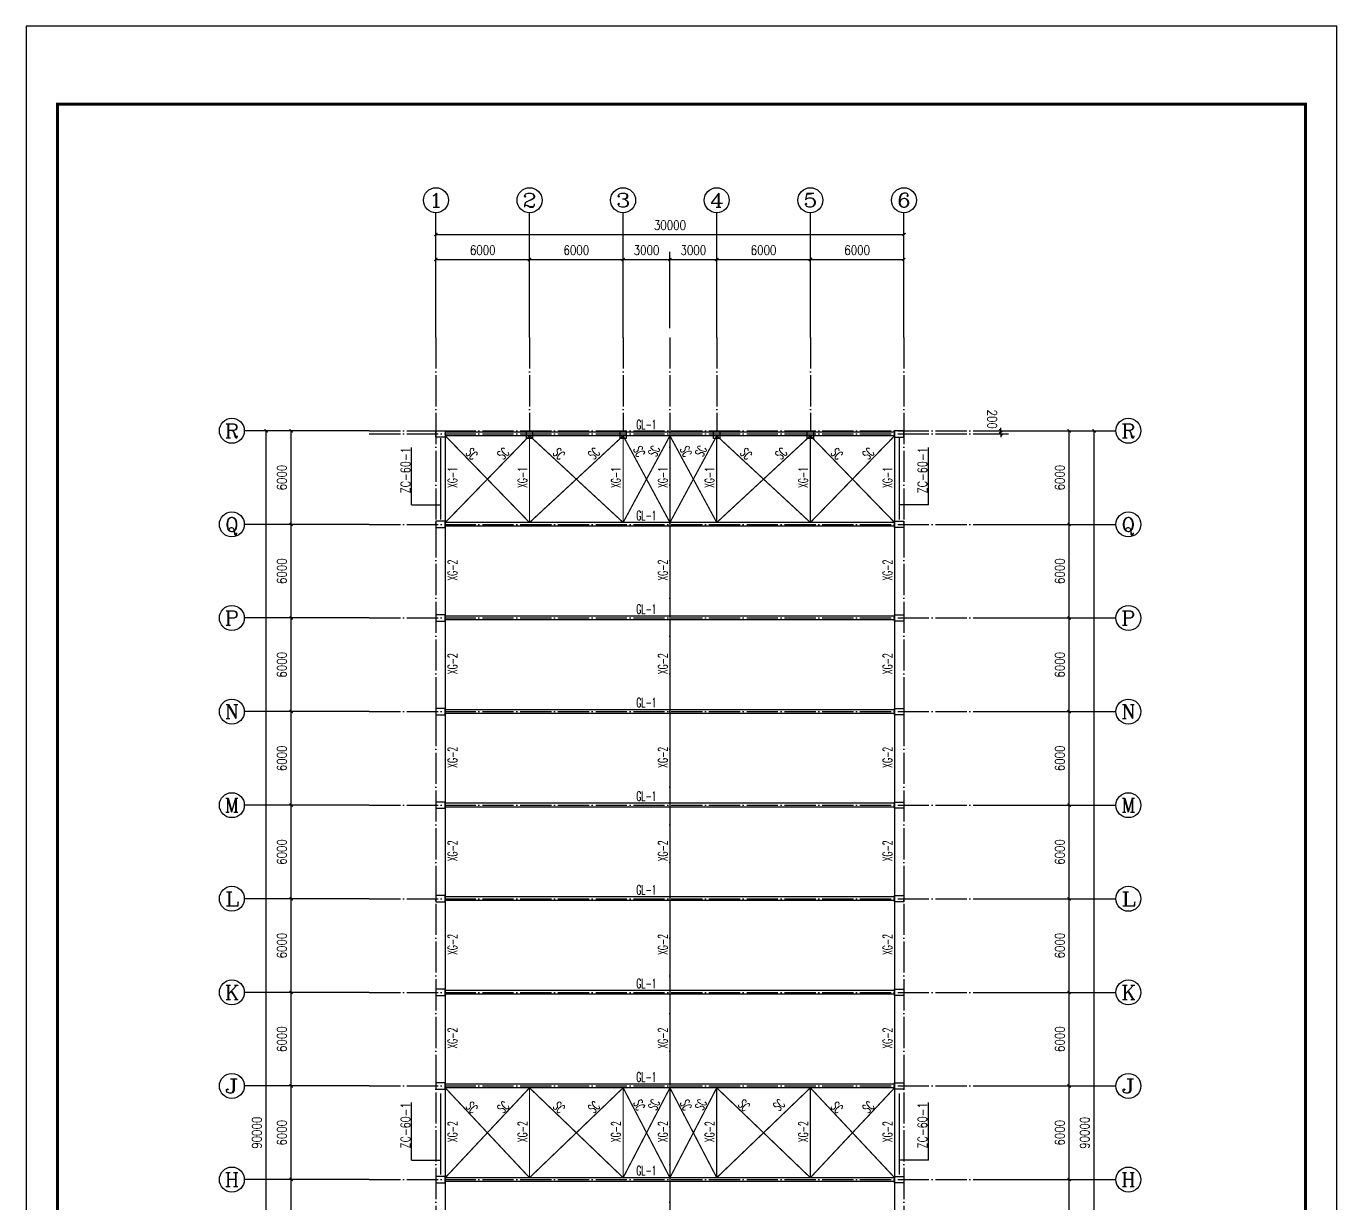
# Model space of a CAD drawing. Extents: x 31695611 to 39053694, y -59225 to 904195.
# Drawn here: x 38884151 to 38968151, y 828705 to 904195 of the extents above; entities that cross this region are included whole.
import ezdxf
from ezdxf.enums import TextEntityAlignment as Align

# ---------------------------------------------------------------- set-up
doc = ezdxf.new("R2010")
doc.units = 0
doc.header["$LTSCALE"] = 1000
doc.header["$MEASUREMENT"] = 0
doc.linetypes.add('ACAD_ISO04W100', pattern=[30.5, 24, -3, 0.5, -3])
doc.linetypes.add('DOTE', pattern=[2.42, 2, -0.2, 0.02, -0.2])
doc.layers.get('0').update_dxf_attribs({"linetype": 'CONTINUOUS'})
doc.layers.get('DEFPOINTS').update_dxf_attribs({"linetype": 'CONTINUOUS'})
for name, color, linetype in [('AXIS', 3, 'CONTINUOUS'), ('AXIS_TEXT', 7, 'CONTINUOUS'), ('DOTE', 1, 'ACAD_ISO04W100'), ('GROUND', 2, 'CONTINUOUS'), ('PUB_DIM', 3, 'CONTINUOUS'), ('PUB_TEXT', 7, 'CONTINUOUS'), ('PUB_TITLE', 4, 'CONTINUOUS'), ('钢梁', 2, 'CONTINUOUS')]:
    doc.layers.add(name, color=color, linetype=linetype)
doc.styles.add('_HZTXT', font='txt.shx', dxfattribs={"width": 0.8, "bigfont": 'hztxt.shx'})
doc.styles.add('_TCH_AXIS', font='COMPLEX', dxfattribs={"bigfont": 'GBCBIG'})
doc.styles.add('_TXT', font='SIMPLEX.shx', dxfattribs={"width": 0.6})
doc.styles.add('COMPLEX', font='COMPLEX')
doc.styles.add('DIM_FONT', font='SIMPLEX.shx', dxfattribs={"width": 0.8})
doc.dimstyles.new('DIMN200', dxfattribs={"dimscale": 2, "dimtxt": 300, "dimasz": 100, "dimexe": 250, "dimexo": 300, "dimgap": 150, "dimtad": 1, "dimdec": 0, "dimzin": 0, "dimtxsty": 'DIM_FONT', "dimblk": 'ARCHTICK', "dimcen": 0.09, "dimclrt": 7, "dimazin": 3, "dimtfac": 1, "dimtdec": 0, "dimtix": 1, "dimtmove": 0, "dimatfit": 3, "dimtolj": 1, "dimtzin": 0})

# ---------------------------------------------------------------- blocks, each defined once
blk = doc.blocks.new('_ARCHTICK')
at = {"color": 0, "linetype": 'BYBLOCK', "const_width": 0.4}
blk.add_lwpolyline([(-0.5, -0.5), (0.5, 0.5)], dxfattribs=at)
blk = doc.blocks.new('*D991')
at = {"layer": 'DEFPOINTS', "color": 0}
for p in [(38945273, 878259), (38945273, 878059), (38946611, 878259)]:
    blk.add_point(p, dxfattribs=at)
at = {"layer": 'PUB_DIM', "color": 0}
for p, q in [((38945873, 878259), (38947111, 878259)), ((38945873, 878059), (38947111, 878059)), ((38946611, 878259), (38946611, 878459)), ((38946611, 878059), (38946611, 878259)), ((38946611, 878059), (38946611, 877859))]:
    blk.add_line(p, q, dxfattribs=at)
at = {"layer": 'PUB_DIM', "color": 0, "xscale": 200, "yscale": 200, "zscale": 200}
for p, rotation in [((38946611, 878259), 270.0001095391588), ((38946611, 878059), 90.00010953915876)]:
    blk.add_blockref('_ARCHTICK', p, dxfattribs=dict(at, rotation=rotation))
at = {"layer": 'PUB_DIM', "color": 7, "insert": (38946061, 878999), "char_height": 600, "attachment_point": 5, "rotation": 270.00011, "style": 'DIM_FONT'}
blk.add_mtext('\\A1;200', dxfattribs=at)
blk = doc.blocks.new('*D999')
at = {"layer": 'AXIS', "color": 0}
for p, q in [((38946596, 830258), (38951496, 830258)), ((38950996, 824258), (38950996, 830258)), ((38946596, 824258), (38951496, 824258))]:
    blk.add_line(p, q, dxfattribs=at)
at = {"layer": 'DEFPOINTS', "color": 0}
for p in [(38945996, 830258), (38950996, 830258), (38945996, 824258)]:
    blk.add_point(p, dxfattribs=at)
at = {"layer": 'AXIS', "color": 0, "xscale": 200, "yscale": 200, "zscale": 200}
for p, rotation in [((38950996, 830258), 89.99989046034315), ((38950996, 824258), 269.9998904603431)]:
    blk.add_blockref('_ARCHTICK', p, dxfattribs=dict(at, rotation=rotation))
at = {"layer": 'AXIS', "color": 7, "insert": (38950396, 827259), "char_height": 600, "attachment_point": 5, "rotation": 89.99989, "style": 'DIM_FONT'}
blk.add_mtext('\\A1;6000', dxfattribs=at)
blk = doc.blocks.new('*D1000')
at = {"layer": 'AXIS', "color": 0}
for p, q in [((38946596, 836258), (38951496, 836258)), ((38950996, 830258), (38950996, 836258)), ((38946596, 830258), (38951496, 830258))]:
    blk.add_line(p, q, dxfattribs=at)
at = {"layer": 'DEFPOINTS', "color": 0}
for p in [(38945996, 836258), (38950996, 836258), (38945996, 830258)]:
    blk.add_point(p, dxfattribs=at)
at = {"layer": 'AXIS', "color": 0, "xscale": 200, "yscale": 200, "zscale": 200}
for p, rotation in [((38950996, 836258), 89.9998904604143), ((38950996, 830258), 269.9998904604143)]:
    blk.add_blockref('_ARCHTICK', p, dxfattribs=dict(at, rotation=rotation))
at = {"layer": 'AXIS', "color": 7, "insert": (38950396, 833259), "char_height": 600, "attachment_point": 5, "rotation": 89.99989, "style": 'DIM_FONT'}
blk.add_mtext('\\A1;6000', dxfattribs=at)
blk = doc.blocks.new('*D1001')
at = {"layer": 'AXIS', "color": 0}
for p, q in [((38946596, 842258), (38951496, 842258)), ((38950996, 836258), (38950996, 842258)), ((38946596, 836258), (38951496, 836258))]:
    blk.add_line(p, q, dxfattribs=at)
at = {"layer": 'DEFPOINTS', "color": 0}
for p in [(38945996, 842258), (38950996, 842258), (38945996, 836258)]:
    blk.add_point(p, dxfattribs=at)
at = {"layer": 'AXIS', "color": 0, "xscale": 200, "yscale": 200, "zscale": 200}
for p, rotation in [((38950996, 842258), 89.99989046034315), ((38950996, 836258), 269.9998904603431)]:
    blk.add_blockref('_ARCHTICK', p, dxfattribs=dict(at, rotation=rotation))
at = {"layer": 'AXIS', "color": 7, "insert": (38950396, 839259), "char_height": 600, "attachment_point": 5, "rotation": 89.99989, "style": 'DIM_FONT'}
blk.add_mtext('\\A1;6000', dxfattribs=at)
blk = doc.blocks.new('*D1002')
at = {"layer": 'AXIS', "color": 0}
for p, q in [((38946596, 848258), (38951496, 848258)), ((38950996, 842258), (38950996, 848258)), ((38946596, 842258), (38951496, 842258))]:
    blk.add_line(p, q, dxfattribs=at)
at = {"layer": 'DEFPOINTS', "color": 0}
for p in [(38945996, 848258), (38950996, 848258), (38945996, 842258)]:
    blk.add_point(p, dxfattribs=at)
at = {"layer": 'AXIS', "color": 0, "xscale": 200, "yscale": 200, "zscale": 200}
for p, rotation in [((38950996, 848258), 89.99989046034315), ((38950996, 842258), 269.9998904603431)]:
    blk.add_blockref('_ARCHTICK', p, dxfattribs=dict(at, rotation=rotation))
at = {"layer": 'AXIS', "color": 7, "insert": (38950396, 845259), "char_height": 600, "attachment_point": 5, "rotation": 89.99989, "style": 'DIM_FONT'}
blk.add_mtext('\\A1;6000', dxfattribs=at)
blk = doc.blocks.new('*D1003')
at = {"layer": 'AXIS', "color": 0}
for p, q in [((38946596, 854258), (38951496, 854258)), ((38950996, 848258), (38950996, 854258)), ((38946596, 848258), (38951496, 848258))]:
    blk.add_line(p, q, dxfattribs=at)
at = {"layer": 'DEFPOINTS', "color": 0}
for p in [(38945996, 854258), (38950996, 854258), (38945996, 848258)]:
    blk.add_point(p, dxfattribs=at)
at = {"layer": 'AXIS', "color": 0, "xscale": 200, "yscale": 200, "zscale": 200}
for p, rotation in [((38950996, 854258), 89.9998904604143), ((38950996, 848258), 269.9998904604143)]:
    blk.add_blockref('_ARCHTICK', p, dxfattribs=dict(at, rotation=rotation))
at = {"layer": 'AXIS', "color": 7, "insert": (38950396, 851259), "char_height": 600, "attachment_point": 5, "rotation": 89.99989, "style": 'DIM_FONT'}
blk.add_mtext('\\A1;6000', dxfattribs=at)
blk = doc.blocks.new('*D1004')
at = {"layer": 'AXIS', "color": 0}
for p, q in [((38946596, 860258), (38951496, 860258)), ((38950996, 854258), (38950996, 860258)), ((38946596, 854258), (38951496, 854258))]:
    blk.add_line(p, q, dxfattribs=at)
at = {"layer": 'DEFPOINTS', "color": 0}
for p in [(38945996, 860258), (38950996, 860258), (38945996, 854258)]:
    blk.add_point(p, dxfattribs=at)
at = {"layer": 'AXIS', "color": 0, "xscale": 200, "yscale": 200, "zscale": 200}
for p, rotation in [((38950996, 860258), 89.99989046034315), ((38950996, 854258), 269.9998904603431)]:
    blk.add_blockref('_ARCHTICK', p, dxfattribs=dict(at, rotation=rotation))
at = {"layer": 'AXIS', "color": 7, "insert": (38950396, 857259), "char_height": 600, "attachment_point": 5, "rotation": 89.99989, "style": 'DIM_FONT'}
blk.add_mtext('\\A1;6000', dxfattribs=at)
blk = doc.blocks.new('*D1005')
at = {"layer": 'AXIS', "color": 0}
for p, q in [((38946596, 866258), (38951496, 866258)), ((38950996, 860258), (38950996, 866258)), ((38946596, 860258), (38951496, 860258))]:
    blk.add_line(p, q, dxfattribs=at)
at = {"layer": 'DEFPOINTS', "color": 0}
for p in [(38945996, 866258), (38950996, 866258), (38945996, 860258)]:
    blk.add_point(p, dxfattribs=at)
at = {"layer": 'AXIS', "color": 0, "xscale": 200, "yscale": 200, "zscale": 200}
for p, rotation in [((38950996, 866258), 89.99989046034315), ((38950996, 860258), 269.9998904603431)]:
    blk.add_blockref('_ARCHTICK', p, dxfattribs=dict(at, rotation=rotation))
at = {"layer": 'AXIS', "color": 7, "insert": (38950396, 863259), "char_height": 600, "attachment_point": 5, "rotation": 89.99989, "style": 'DIM_FONT'}
blk.add_mtext('\\A1;6000', dxfattribs=at)
blk = doc.blocks.new('*D1006')
at = {"layer": 'AXIS', "color": 0}
for p, q in [((38946596, 872258), (38951496, 872258)), ((38950996, 866258), (38950996, 872258)), ((38946596, 866258), (38951496, 866258))]:
    blk.add_line(p, q, dxfattribs=at)
at = {"layer": 'DEFPOINTS', "color": 0}
for p in [(38945996, 872258), (38950996, 872258), (38945996, 866258)]:
    blk.add_point(p, dxfattribs=at)
at = {"layer": 'AXIS', "color": 0, "xscale": 200, "yscale": 200, "zscale": 200}
for p, rotation in [((38950996, 872258), 89.9998904604143), ((38950996, 866258), 269.9998904604143)]:
    blk.add_blockref('_ARCHTICK', p, dxfattribs=dict(at, rotation=rotation))
at = {"layer": 'AXIS', "color": 7, "insert": (38950396, 869259), "char_height": 600, "attachment_point": 5, "rotation": 89.99989, "style": 'DIM_FONT'}
blk.add_mtext('\\A1;6000', dxfattribs=at)
blk = doc.blocks.new('*D1007')
at = {"layer": 'AXIS', "color": 0}
for p, q in [((38946596, 878258), (38951496, 878258)), ((38950996, 872258), (38950996, 878258)), ((38946596, 872258), (38951496, 872258))]:
    blk.add_line(p, q, dxfattribs=at)
at = {"layer": 'DEFPOINTS', "color": 0}
for p in [(38945996, 878258), (38950996, 878258), (38945996, 872258)]:
    blk.add_point(p, dxfattribs=at)
at = {"layer": 'AXIS', "color": 0, "xscale": 200, "yscale": 200, "zscale": 200}
for p, rotation in [((38950996, 878258), 89.99989046034315), ((38950996, 872258), 269.9998904603431)]:
    blk.add_blockref('_ARCHTICK', p, dxfattribs=dict(at, rotation=rotation))
at = {"layer": 'AXIS', "color": 7, "insert": (38950396, 875259), "char_height": 600, "attachment_point": 5, "rotation": 89.99989, "style": 'DIM_FONT'}
blk.add_mtext('\\A1;6000', dxfattribs=at)
blk = doc.blocks.new('*D1008')
at = {"layer": 'AXIS', "color": 0}
for p, q in [((38946596, 878259), (38953096, 878258)), ((38952596, 788258), (38952596, 878258)), ((38946596, 788259), (38953096, 788258))]:
    blk.add_line(p, q, dxfattribs=at)
at = {"layer": 'DEFPOINTS', "color": 0}
for p in [(38945996, 878259), (38952596, 878258), (38945996, 788259)]:
    blk.add_point(p, dxfattribs=at)
at = {"layer": 'AXIS', "color": 0, "xscale": 200, "yscale": 200, "zscale": 200}
for p, rotation in [((38952596, 878258), 89.99989046036686), ((38952596, 788258), 269.9998904603668)]:
    blk.add_blockref('_ARCHTICK', p, dxfattribs=dict(at, rotation=rotation))
at = {"layer": 'AXIS', "color": 7, "insert": (38951996, 833258), "char_height": 600, "attachment_point": 5, "rotation": 89.99989, "style": 'DIM_FONT'}
blk.add_mtext('\\A1;90000', dxfattribs=at)
blk = doc.blocks.new('*D1015')
at = {"layer": 'AXIS', "color": 0}
for p, q in [((38905531, 830259), (38900631, 830259)), ((38901131, 824259), (38901131, 830259)), ((38905531, 824259), (38900631, 824259))]:
    blk.add_line(p, q, dxfattribs=at)
at = {"layer": 'DEFPOINTS', "color": 0}
for p in [(38901131, 830259), (38906131, 830259), (38906131, 824259)]:
    blk.add_point(p, dxfattribs=at)
at = {"layer": 'AXIS', "color": 0, "xscale": 200, "yscale": 200, "zscale": 200}
for p, rotation in [((38901131, 830259), 89.99989046034315), ((38901131, 824259), 269.9998904603431)]:
    blk.add_blockref('_ARCHTICK', p, dxfattribs=dict(at, rotation=rotation))
at = {"layer": 'AXIS', "color": 7, "insert": (38900531, 827259), "char_height": 600, "attachment_point": 5, "rotation": 89.99989, "style": 'DIM_FONT'}
blk.add_mtext('\\A1;6000', dxfattribs=at)
blk = doc.blocks.new('*D1016')
at = {"layer": 'AXIS', "color": 0}
for p, q in [((38905531, 836259), (38900631, 836259)), ((38901131, 830259), (38901131, 836259)), ((38905531, 830259), (38900631, 830259))]:
    blk.add_line(p, q, dxfattribs=at)
at = {"layer": 'DEFPOINTS', "color": 0}
for p in [(38901131, 836259), (38906131, 836259), (38906131, 830259)]:
    blk.add_point(p, dxfattribs=at)
at = {"layer": 'AXIS', "color": 0, "xscale": 200, "yscale": 200, "zscale": 200}
for p, rotation in [((38901131, 836259), 89.9998904604143), ((38901131, 830259), 269.9998904604143)]:
    blk.add_blockref('_ARCHTICK', p, dxfattribs=dict(at, rotation=rotation))
at = {"layer": 'AXIS', "color": 7, "insert": (38900531, 833259), "char_height": 600, "attachment_point": 5, "rotation": 89.99989, "style": 'DIM_FONT'}
blk.add_mtext('\\A1;6000', dxfattribs=at)
blk = doc.blocks.new('*D1017')
at = {"layer": 'AXIS', "color": 0}
for p, q in [((38905531, 842259), (38900631, 842259)), ((38901131, 836259), (38901131, 842259)), ((38905531, 836259), (38900631, 836259))]:
    blk.add_line(p, q, dxfattribs=at)
at = {"layer": 'DEFPOINTS', "color": 0}
for p in [(38901131, 842259), (38906131, 842259), (38906131, 836259)]:
    blk.add_point(p, dxfattribs=at)
at = {"layer": 'AXIS', "color": 0, "xscale": 200, "yscale": 200, "zscale": 200}
for p, rotation in [((38901131, 842259), 89.99989046034315), ((38901131, 836259), 269.9998904603431)]:
    blk.add_blockref('_ARCHTICK', p, dxfattribs=dict(at, rotation=rotation))
at = {"layer": 'AXIS', "color": 7, "insert": (38900531, 839259), "char_height": 600, "attachment_point": 5, "rotation": 89.99989, "style": 'DIM_FONT'}
blk.add_mtext('\\A1;6000', dxfattribs=at)
blk = doc.blocks.new('*D1018')
at = {"layer": 'AXIS', "color": 0}
for p, q in [((38905531, 848259), (38900631, 848259)), ((38901131, 842259), (38901131, 848259)), ((38905531, 842259), (38900631, 842259))]:
    blk.add_line(p, q, dxfattribs=at)
at = {"layer": 'DEFPOINTS', "color": 0}
for p in [(38901131, 848259), (38906131, 848259), (38906131, 842259)]:
    blk.add_point(p, dxfattribs=at)
at = {"layer": 'AXIS', "color": 0, "xscale": 200, "yscale": 200, "zscale": 200}
for p, rotation in [((38901131, 848259), 89.99989046034315), ((38901131, 842259), 269.9998904603431)]:
    blk.add_blockref('_ARCHTICK', p, dxfattribs=dict(at, rotation=rotation))
at = {"layer": 'AXIS', "color": 7, "insert": (38900531, 845259), "char_height": 600, "attachment_point": 5, "rotation": 89.99989, "style": 'DIM_FONT'}
blk.add_mtext('\\A1;6000', dxfattribs=at)
blk = doc.blocks.new('*D1019')
at = {"layer": 'AXIS', "color": 0}
for p, q in [((38905531, 854259), (38900631, 854259)), ((38901131, 848259), (38901131, 854259)), ((38905531, 848259), (38900631, 848259))]:
    blk.add_line(p, q, dxfattribs=at)
at = {"layer": 'DEFPOINTS', "color": 0}
for p in [(38901131, 854259), (38906131, 854259), (38906131, 848259)]:
    blk.add_point(p, dxfattribs=at)
at = {"layer": 'AXIS', "color": 0, "xscale": 200, "yscale": 200, "zscale": 200}
for p, rotation in [((38901131, 854259), 89.9998904604143), ((38901131, 848259), 269.9998904604143)]:
    blk.add_blockref('_ARCHTICK', p, dxfattribs=dict(at, rotation=rotation))
at = {"layer": 'AXIS', "color": 7, "insert": (38900531, 851259), "char_height": 600, "attachment_point": 5, "rotation": 89.99989, "style": 'DIM_FONT'}
blk.add_mtext('\\A1;6000', dxfattribs=at)
blk = doc.blocks.new('*D1020')
at = {"layer": 'AXIS', "color": 0}
for p, q in [((38905531, 860259), (38900631, 860259)), ((38901131, 854259), (38901131, 860259)), ((38905531, 854259), (38900631, 854259))]:
    blk.add_line(p, q, dxfattribs=at)
at = {"layer": 'DEFPOINTS', "color": 0}
for p in [(38901131, 860259), (38906131, 860259), (38906131, 854259)]:
    blk.add_point(p, dxfattribs=at)
at = {"layer": 'AXIS', "color": 0, "xscale": 200, "yscale": 200, "zscale": 200}
for p, rotation in [((38901131, 860259), 89.99989046034315), ((38901131, 854259), 269.9998904603431)]:
    blk.add_blockref('_ARCHTICK', p, dxfattribs=dict(at, rotation=rotation))
at = {"layer": 'AXIS', "color": 7, "insert": (38900531, 857259), "char_height": 600, "attachment_point": 5, "rotation": 89.99989, "style": 'DIM_FONT'}
blk.add_mtext('\\A1;6000', dxfattribs=at)
blk = doc.blocks.new('*D1021')
at = {"layer": 'AXIS', "color": 0}
for p, q in [((38905531, 866259), (38900631, 866259)), ((38901131, 860259), (38901131, 866259)), ((38905531, 860259), (38900631, 860259))]:
    blk.add_line(p, q, dxfattribs=at)
at = {"layer": 'DEFPOINTS', "color": 0}
for p in [(38901131, 866259), (38906131, 866259), (38906131, 860259)]:
    blk.add_point(p, dxfattribs=at)
at = {"layer": 'AXIS', "color": 0, "xscale": 200, "yscale": 200, "zscale": 200}
for p, rotation in [((38901131, 866259), 89.99989046034315), ((38901131, 860259), 269.9998904603431)]:
    blk.add_blockref('_ARCHTICK', p, dxfattribs=dict(at, rotation=rotation))
at = {"layer": 'AXIS', "color": 7, "insert": (38900531, 863259), "char_height": 600, "attachment_point": 5, "rotation": 89.99989, "style": 'DIM_FONT'}
blk.add_mtext('\\A1;6000', dxfattribs=at)
blk = doc.blocks.new('*D1022')
at = {"layer": 'AXIS', "color": 0}
for p, q in [((38905531, 872259), (38900631, 872259)), ((38901131, 866259), (38901131, 872259)), ((38905531, 866259), (38900631, 866259))]:
    blk.add_line(p, q, dxfattribs=at)
at = {"layer": 'DEFPOINTS', "color": 0}
for p in [(38901131, 872259), (38906131, 872259), (38906131, 866259)]:
    blk.add_point(p, dxfattribs=at)
at = {"layer": 'AXIS', "color": 0, "xscale": 200, "yscale": 200, "zscale": 200}
for p, rotation in [((38901131, 872259), 89.9998904604143), ((38901131, 866259), 269.9998904604143)]:
    blk.add_blockref('_ARCHTICK', p, dxfattribs=dict(at, rotation=rotation))
at = {"layer": 'AXIS', "color": 7, "insert": (38900531, 869259), "char_height": 600, "attachment_point": 5, "rotation": 89.99989, "style": 'DIM_FONT'}
blk.add_mtext('\\A1;6000', dxfattribs=at)
blk = doc.blocks.new('*D1023')
at = {"layer": 'AXIS', "color": 0}
for p, q in [((38905531, 878259), (38900631, 878259)), ((38901131, 872259), (38901131, 878259)), ((38905531, 872259), (38900631, 872259))]:
    blk.add_line(p, q, dxfattribs=at)
at = {"layer": 'DEFPOINTS', "color": 0}
for p in [(38901131, 878259), (38906131, 878259), (38906131, 872259)]:
    blk.add_point(p, dxfattribs=at)
at = {"layer": 'AXIS', "color": 0, "xscale": 200, "yscale": 200, "zscale": 200}
for p, rotation in [((38901131, 878259), 89.99989046034315), ((38901131, 872259), 269.9998904603431)]:
    blk.add_blockref('_ARCHTICK', p, dxfattribs=dict(at, rotation=rotation))
at = {"layer": 'AXIS', "color": 7, "insert": (38900531, 875259), "char_height": 600, "attachment_point": 5, "rotation": 89.99989, "style": 'DIM_FONT'}
blk.add_mtext('\\A1;6000', dxfattribs=at)
blk = doc.blocks.new('*D1024')
at = {"layer": 'AXIS', "color": 0}
for p, q in [((38905531, 878259), (38899031, 878259)), ((38899530, 788259), (38899531, 878259)), ((38905530, 788259), (38899030, 788259))]:
    blk.add_line(p, q, dxfattribs=at)
at = {"layer": 'DEFPOINTS', "color": 0}
for p in [(38899531, 878259), (38906131, 878259), (38906130, 788259)]:
    blk.add_point(p, dxfattribs=at)
at = {"layer": 'AXIS', "color": 0, "xscale": 200, "yscale": 200, "zscale": 200}
for p, rotation in [((38899531, 878259), 89.99989046036686), ((38899530, 788259), 269.9998904603668)]:
    blk.add_blockref('_ARCHTICK', p, dxfattribs=dict(at, rotation=rotation))
at = {"layer": 'AXIS', "color": 7, "insert": (38898931, 833259), "char_height": 600, "attachment_point": 5, "rotation": 89.99989, "style": 'DIM_FONT'}
blk.add_mtext('\\A1;90000', dxfattribs=at)
blk = doc.blocks.new('*D1032')
at = {"layer": 'AXIS', "color": 0}
for p, q in [((38910410, 884842), (38910410, 889742)), ((38916410, 884842), (38916410, 889742)), ((38910410, 889242), (38916410, 889242))]:
    blk.add_line(p, q, dxfattribs=at)
at = {"layer": 'DEFPOINTS', "color": 0}
for p in [(38916410, 889242), (38910410, 884242), (38916410, 884242)]:
    blk.add_point(p, dxfattribs=at)
at = {"layer": 'AXIS', "color": 0, "xscale": 200, "yscale": 200, "zscale": 200, "rotation": 180}
blk.add_blockref('_ARCHTICK', (38910410, 889242), dxfattribs=at)
at = {"layer": 'AXIS', "color": 0, "xscale": 200, "yscale": 200, "zscale": 200}
blk.add_blockref('_ARCHTICK', (38916410, 889242), dxfattribs=at)
at = {"layer": 'AXIS', "color": 7, "insert": (38913410, 889842), "char_height": 600, "attachment_point": 5, "style": 'DIM_FONT'}
blk.add_mtext('\\A1;6000', dxfattribs=at)
blk = doc.blocks.new('*D1033')
at = {"layer": 'AXIS', "color": 0}
for p, q in [((38916410, 884842), (38916410, 889742)), ((38922410, 884842), (38922410, 889742)), ((38916410, 889242), (38922410, 889242))]:
    blk.add_line(p, q, dxfattribs=at)
at = {"layer": 'DEFPOINTS', "color": 0}
for p in [(38922410, 889242), (38916410, 884242), (38922410, 884242)]:
    blk.add_point(p, dxfattribs=at)
at = {"layer": 'AXIS', "color": 0, "xscale": 200, "yscale": 200, "zscale": 200, "rotation": 180}
blk.add_blockref('_ARCHTICK', (38916410, 889242), dxfattribs=at)
at = {"layer": 'AXIS', "color": 0, "xscale": 200, "yscale": 200, "zscale": 200}
blk.add_blockref('_ARCHTICK', (38922410, 889242), dxfattribs=at)
at = {"layer": 'AXIS', "color": 7, "insert": (38919410, 889842), "char_height": 600, "attachment_point": 5, "style": 'DIM_FONT'}
blk.add_mtext('\\A1;6000', dxfattribs=at)
blk = doc.blocks.new('*D1034')
at = {"layer": 'AXIS', "color": 0}
for p, q in [((38922410, 884842), (38922410, 889742)), ((38925410, 884842), (38925410, 889742)), ((38922410, 889242), (38925410, 889242))]:
    blk.add_line(p, q, dxfattribs=at)
at = {"layer": 'DEFPOINTS', "color": 0}
for p in [(38925410, 889242), (38922410, 884242), (38925410, 884242)]:
    blk.add_point(p, dxfattribs=at)
at = {"layer": 'AXIS', "color": 0, "xscale": 200, "yscale": 200, "zscale": 200, "rotation": 180}
blk.add_blockref('_ARCHTICK', (38922410, 889242), dxfattribs=at)
at = {"layer": 'AXIS', "color": 0, "xscale": 200, "yscale": 200, "zscale": 200}
blk.add_blockref('_ARCHTICK', (38925410, 889242), dxfattribs=at)
at = {"layer": 'AXIS', "color": 7, "insert": (38923910, 889842), "char_height": 600, "attachment_point": 5, "style": 'DIM_FONT'}
blk.add_mtext('\\A1;3000', dxfattribs=at)
blk = doc.blocks.new('*D1035')
at = {"layer": 'AXIS', "color": 0}
for p, q in [((38925410, 884842), (38925410, 889742)), ((38928410, 884842), (38928410, 889742)), ((38925410, 889242), (38928410, 889242))]:
    blk.add_line(p, q, dxfattribs=at)
at = {"layer": 'DEFPOINTS', "color": 0}
for p in [(38928410, 889242), (38925410, 884242), (38928410, 884242)]:
    blk.add_point(p, dxfattribs=at)
at = {"layer": 'AXIS', "color": 0, "xscale": 200, "yscale": 200, "zscale": 200, "rotation": 180}
blk.add_blockref('_ARCHTICK', (38925410, 889242), dxfattribs=at)
at = {"layer": 'AXIS', "color": 0, "xscale": 200, "yscale": 200, "zscale": 200}
blk.add_blockref('_ARCHTICK', (38928410, 889242), dxfattribs=at)
at = {"layer": 'AXIS', "color": 7, "insert": (38926910, 889842), "char_height": 600, "attachment_point": 5, "style": 'DIM_FONT'}
blk.add_mtext('\\A1;3000', dxfattribs=at)
blk = doc.blocks.new('*D1036')
at = {"layer": 'AXIS', "color": 0}
for p, q in [((38928410, 884842), (38928410, 889742)), ((38934410, 884842), (38934410, 889742)), ((38928410, 889242), (38934410, 889242))]:
    blk.add_line(p, q, dxfattribs=at)
at = {"layer": 'DEFPOINTS', "color": 0}
for p in [(38934410, 889242), (38928410, 884242), (38934410, 884242)]:
    blk.add_point(p, dxfattribs=at)
at = {"layer": 'AXIS', "color": 0, "xscale": 200, "yscale": 200, "zscale": 200, "rotation": 180}
blk.add_blockref('_ARCHTICK', (38928410, 889242), dxfattribs=at)
at = {"layer": 'AXIS', "color": 0, "xscale": 200, "yscale": 200, "zscale": 200}
blk.add_blockref('_ARCHTICK', (38934410, 889242), dxfattribs=at)
at = {"layer": 'AXIS', "color": 7, "insert": (38931410, 889842), "char_height": 600, "attachment_point": 5, "style": 'DIM_FONT'}
blk.add_mtext('\\A1;6000', dxfattribs=at)
blk = doc.blocks.new('*D1037')
at = {"layer": 'AXIS', "color": 0}
for p, q in [((38934410, 884842), (38934410, 889742)), ((38940410, 884842), (38940410, 889742)), ((38934410, 889242), (38940410, 889242))]:
    blk.add_line(p, q, dxfattribs=at)
at = {"layer": 'DEFPOINTS', "color": 0}
for p in [(38940410, 889242), (38934410, 884242), (38940410, 884242)]:
    blk.add_point(p, dxfattribs=at)
at = {"layer": 'AXIS', "color": 0, "xscale": 200, "yscale": 200, "zscale": 200, "rotation": 180}
blk.add_blockref('_ARCHTICK', (38934410, 889242), dxfattribs=at)
at = {"layer": 'AXIS', "color": 0, "xscale": 200, "yscale": 200, "zscale": 200}
blk.add_blockref('_ARCHTICK', (38940410, 889242), dxfattribs=at)
at = {"layer": 'AXIS', "color": 7, "insert": (38937410, 889842), "char_height": 600, "attachment_point": 5, "style": 'DIM_FONT'}
blk.add_mtext('\\A1;6000', dxfattribs=at)
blk = doc.blocks.new('*D1038')
at = {"layer": 'AXIS', "color": 0}
for p, q in [((38910410, 884842), (38910410, 891342)), ((38940410, 884842), (38940410, 891342)), ((38910410, 890842), (38940410, 890842))]:
    blk.add_line(p, q, dxfattribs=at)
at = {"layer": 'DEFPOINTS', "color": 0}
for p in [(38940410, 890842), (38910410, 884242), (38940410, 884242)]:
    blk.add_point(p, dxfattribs=at)
at = {"layer": 'AXIS', "color": 0, "xscale": 200, "yscale": 200, "zscale": 200, "rotation": 180}
blk.add_blockref('_ARCHTICK', (38910410, 890842), dxfattribs=at)
at = {"layer": 'AXIS', "color": 0, "xscale": 200, "yscale": 200, "zscale": 200}
blk.add_blockref('_ARCHTICK', (38940410, 890842), dxfattribs=at)
at = {"layer": 'AXIS', "color": 7, "insert": (38925410, 891442), "char_height": 600, "attachment_point": 5, "style": 'DIM_FONT'}
blk.add_mtext('\\A1;30000', dxfattribs=at)
blk = doc.blocks.new('_AXISO')
blk.add_circle((0, 0), 0.5)
at = {"layer": 'AXIS_TEXT', "style": 'COMPLEX', "width": 1.041667}
blk.add_attdef('A', text='', height=0.56, dxfattribs=at).set_placement((-0.25, -0.28), (0.25, -0.28), align=Align.FIT)

msp = doc.modelspace()

# ---------------------------------------------------------------- linework, layer by layer
for p, q in [((38908845.5, 873511.5), (38908845.5, 877198.3)), ((38941974.7, 873511.5), (38941974.7, 877198.3)), ((38908845.5, 873511.5), (38910710.1, 873511.5)), ((38941974.7, 873511.5), (38940110.1, 873511.5)), ((38908845.5, 831511.5), (38908845.5, 835198.3)), ((38941974.6, 831511.5), (38941974.6, 835198.3)), ((38908845.5, 831511.5), (38910710, 831511.5)), ((38941974.6, 831511.5), (38940110.1, 831511.5))]:
    msp.add_line(p, q)
for points in [[(38911010.1, 878258.6), (38911010.1, 877858.6), (38910410.1, 877858.6), (38910410.1, 878258.6)], [(38916610.1, 877758.6), (38916210.1, 877758.6), (38916210.1, 878258.6), (38916610.1, 878258.6)], [(38922610.1, 877758.6), (38922210.1, 877758.6), (38922210.1, 878258.6), (38922610.1, 878258.6)], [(38928610.1, 877758.6), (38928210.1, 877758.6), (38928210.1, 878258.6), (38928610.1, 878258.6)], [(38934610.1, 877758.6), (38934210.1, 877758.6), (38934210.1, 878258.6), (38934610.1, 878258.6)], [(38939810.1, 878258.6), (38939810.1, 877858.6), (38940410.1, 877858.6), (38940410.1, 878258.6)], [(38911010.1, 872058.6), (38911010.1, 872458.6), (38910410.1, 872458.6), (38910410.1, 872058.6)], [(38939810.1, 872058.6), (38939810.1, 872458.6), (38940410.1, 872458.6), (38940410.1, 872058.6)], [(38911010.1, 866058.6), (38911010.1, 866458.6), (38910410.1, 866458.6), (38910410.1, 866058.6)], [(38939810.1, 866058.6), (38939810.1, 866458.6), (38940410.1, 866458.6), (38940410.1, 866058.6)], [(38911010.1, 860058.6), (38911010.1, 860458.6), (38910410.1, 860458.6), (38910410.1, 860058.6)], [(38939810.1, 860058.6), (38939810.1, 860458.6), (38940410.1, 860458.6), (38940410.1, 860058.6)], [(38911010.1, 854058.6), (38911010.1, 854458.6), (38910410.1, 854458.6), (38910410.1, 854058.6)], [(38939810.1, 854058.6), (38939810.1, 854458.6), (38940410.1, 854458.6), (38940410.1, 854058.6)], [(38911010.1, 848058.6), (38911010.1, 848458.6), (38910410.1, 848458.6), (38910410.1, 848058.6)], [(38939810.1, 848058.6), (38939810.1, 848458.6), (38940410.1, 848458.6), (38940410.1, 848058.6)], [(38911010.1, 842058.6), (38911010.1, 842458.6), (38910410.1, 842458.6), (38910410.1, 842058.6)], [(38939810.1, 842058.6), (38939810.1, 842458.6), (38940410.1, 842458.6), (38940410.1, 842058.6)], [(38911010.1, 836058.6), (38911010.1, 836458.6), (38910410.1, 836458.6), (38910410.1, 836058.6)], [(38939810.1, 836058.6), (38939810.1, 836458.6), (38940410.1, 836458.6), (38940410.1, 836058.6)], [(38911010.1, 830058.6), (38911010.1, 830458.6), (38910410.1, 830458.6), (38910410.1, 830058.6)], [(38939810.1, 830058.6), (38939810.1, 830458.6), (38940410.1, 830458.6), (38940410.1, 830058.6)]]:
    msp.add_lwpolyline(points, close=True)
at = {"const_width": 80}
for points in [[(38910710.1, 872564.5), (38910710.1, 877786.8)], [(38911010.1, 877938.6), (38911010.1, 788578.6)], [(38911010.1, 872378.6), (38916410.1, 877938.6)], [(38911010.1, 877938.6), (38916410.1, 872378.6)], [(38916410.1, 877938.6), (38916410.1, 872378.6)], [(38916410.1, 877938.6), (38922410.1, 872378.6)], [(38916410.1, 872378.6), (38922410.1, 877938.6)], [(38922410.1, 877938.6), (38922410.1, 872378.6)], [(38922410.1, 872378.6), (38925410.1, 877938.6)], [(38922410.1, 877938.6), (38925410.1, 872378.6)], [(38928410, 872378.6), (38925410, 877938.6)], [(38928410, 877938.6), (38925410, 872378.6)], [(38925410.1, 877938.6), (38925410.1, 788578.6)], [(38928410, 877938.6), (38928410, 872378.6)], [(38934410, 877938.6), (38928410, 872378.6)], [(38934410, 872378.6), (38928410, 877938.6)], [(38934410, 877938.6), (38934410, 872378.6)], [(38939810, 872378.6), (38934410, 877938.6)], [(38939810, 877938.6), (38934410, 872378.6)], [(38939810, 877938.6), (38939810, 788578.6)], [(38940110.1, 872564.5), (38940110.1, 877786.8)], [(38910710, 830564.5), (38910710, 835786.8)], [(38911010.1, 836138.6), (38916410.1, 830378.6)], [(38911010.1, 830378.6), (38916410.1, 836138.6)], [(38916410.1, 830378.6), (38922410.1, 836138.6)], [(38916410.1, 836138.6), (38922410.1, 830378.6)], [(38916410.1, 836138.6), (38916410.1, 830378.6)], [(38922410.1, 836138.6), (38925410, 830378.6)], [(38922410.1, 830378.6), (38925410, 836138.6)], [(38922410.1, 836138.6), (38922410.1, 830378.6)], [(38928410, 836138.6), (38925410, 830378.6)], [(38928410, 830378.6), (38925410, 836138.6)], [(38934410, 830378.6), (38928410, 836138.6)], [(38934410, 836138.6), (38928410, 830378.6)], [(38928410, 836138.6), (38928410, 830378.6)], [(38939810, 836138.6), (38934410, 830378.6)], [(38939810, 830378.6), (38934410, 836138.6)], [(38934410, 836138.6), (38934410, 830378.6)], [(38940110.1, 830564.5), (38940110.1, 835786.8)]]:
    msp.add_lwpolyline(points, dxfattribs=at)
at = {"layer": 'AXIS'}
for p, q in [((38910410, 884242.1), (38910410, 892242.1)), ((38916410, 884242.1), (38916410, 892242.1)), ((38922410, 884242.1), (38922410, 892242.1)), ((38928410, 884242.1), (38928410, 892242.1)), ((38934410, 884242.1), (38934410, 892242.1)), ((38940410, 884242.1), (38940410, 892242.1)), ((38906130.6, 878258.6), (38898130.6, 878258.6)), ((38945995.9, 878258.5), (38953995.9, 878258.5)), ((38906130.6, 872258.6), (38898130.6, 872258.6)), ((38945995.9, 872258.5), (38953995.9, 872258.5)), ((38906130.6, 866258.6), (38898130.6, 866258.6)), ((38945995.9, 866258.5), (38953995.9, 866258.5)), ((38906130.6, 860258.6), (38898130.6, 860258.6)), ((38945995.9, 860258.5), (38953995.9, 860258.5)), ((38906130.6, 854258.6), (38898130.6, 854258.6)), ((38945995.9, 854258.5), (38953995.9, 854258.5)), ((38906130.6, 848258.6), (38898130.6, 848258.6)), ((38945995.9, 848258.5), (38953995.9, 848258.5)), ((38906130.6, 842258.6), (38898130.6, 842258.6)), ((38945995.8, 842258.5), (38953995.8, 842258.5)), ((38906130.6, 836258.6), (38898130.6, 836258.6)), ((38945995.8, 836258.5), (38953995.8, 836258.5)), ((38906130.5, 830258.6), (38898130.5, 830258.6)), ((38945995.8, 830258.5), (38953995.8, 830258.5))]:
    msp.add_line(p, q, dxfattribs=at)
at = {"layer": 'DOTE', "linetype": 'DOTE'}
for p, q in [((38910410, 884242.1), (38910410.1, 784664.7)), ((38916410, 884242.1), (38916410, 878258.6)), ((38922410, 884242.1), (38922410, 878258.6)), ((38925410, 884242.1), (38925410.1, 784664.7)), ((38928410, 884242.1), (38928410, 878258.5)), ((38934410, 884242.1), (38934410, 878258.5)), ((38940410, 884242.1), (38940410.1, 784664.7)), ((38906130.5, 878058.6), (38945995.7, 878058.7)), ((38906130.6, 878258.6), (38945995.9, 878258.5)), ((38906130.6, 872258.6), (38945995.9, 872258.5)), ((38906130.6, 866258.6), (38945995.9, 866258.5)), ((38906130.6, 860258.6), (38945995.9, 860258.5)), ((38906130.6, 854258.6), (38945995.9, 854258.5)), ((38906130.6, 848258.6), (38945995.9, 848258.5)), ((38906130.6, 842258.6), (38945995.8, 842258.5)), ((38906130.6, 836258.6), (38945995.8, 836258.5)), ((38906130.5, 830258.6), (38945995.8, 830258.5))]:
    msp.add_line(p, q, dxfattribs=at)
at = {"layer": 'PUB_TITLE'}
msp.add_lwpolyline([(38884150.8, 755595.5), (38968150.8, 755595.5), (38968150.8, 904195.5), (38884150.8, 904195.5)], close=True, dxfattribs=at)
at = {"layer": 'PUB_TITLE', "const_width": 200}
msp.add_lwpolyline([(38886150.8, 757595.5), (38966150.8, 757595.5), (38966150.8, 899195.5), (38886150.8, 899195.5)], close=True, dxfattribs=at)
at = {"layer": '钢梁'}
for p, q in [((38939810.1, 878178.6), (38911010.1, 878178.6)), ((38939810.1, 877938.6), (38911010.1, 877938.6)), ((38939810.1, 872378.6), (38911010.1, 872378.6)), ((38939810.1, 872138.6), (38911010.1, 872138.6)), ((38939810.1, 866378.6), (38911010.1, 866378.6)), ((38939810.1, 866138.6), (38911010.1, 866138.6)), ((38939810.1, 860378.6), (38911010.1, 860378.6)), ((38939810.1, 860138.6), (38911010.1, 860138.6)), ((38939810.1, 854378.6), (38911010.1, 854378.6)), ((38939810.1, 854138.6), (38911010.1, 854138.6)), ((38939810.1, 848378.6), (38911010.1, 848378.6)), ((38939810.1, 848138.6), (38911010.1, 848138.6)), ((38939810.1, 842378.6), (38911010.1, 842378.6)), ((38939810.1, 842138.6), (38911010.1, 842138.6)), ((38939810.1, 836378.6), (38911010.1, 836378.6)), ((38939810.1, 836138.6), (38911010.1, 836138.6)), ((38939810.1, 830378.6), (38911010.1, 830378.6)), ((38939810.1, 830138.6), (38911010.1, 830138.6))]:
    msp.add_line(p, q, dxfattribs=at)

# ---------------------------------------------------------------- block references
at = {"layer": 'AXIS'}
ref = msp.add_blockref('_AXISO', (38910410, 893042.1), dxfattribs=dict(at, xscale=1600, yscale=1600, zscale=1600))
ref.add_attrib('A', '1', dxfattribs={"layer": 'AXIS_TEXT', "height": 905.1, "style": '_TCH_AXIS', "width": 2.333333}).set_placement((38909957.5, 892589.6), (38910862.6, 892589.6), align=Align.FIT)
ref = msp.add_blockref('_AXISO', (38916410, 893042.1), dxfattribs=dict(at, xscale=1600, yscale=1600, zscale=1600))
ref.add_attrib('A', '2', dxfattribs={"layer": 'AXIS_TEXT', "height": 905.1, "style": '_TCH_AXIS', "width": 1.5}).set_placement((38915957.5, 892589.6), (38916862.6, 892589.6), align=Align.FIT)
ref = msp.add_blockref('_AXISO', (38922410, 893042.1), dxfattribs=dict(at, xscale=1600, yscale=1600, zscale=1600))
ref.add_attrib('A', '3', dxfattribs={"layer": 'AXIS_TEXT', "height": 905.1, "style": '_TCH_AXIS', "width": 1.5}).set_placement((38921957.5, 892589.6), (38922862.6, 892589.6), align=Align.FIT)
ref = msp.add_blockref('_AXISO', (38928410, 893042.1), dxfattribs=dict(at, xscale=1600, yscale=1600, zscale=1600))
ref.add_attrib('A', '4', dxfattribs={"layer": 'AXIS_TEXT', "height": 905.1, "style": '_TCH_AXIS', "width": 1.3125}).set_placement((38927957.5, 892589.6), (38928862.6, 892589.6), align=Align.FIT)
ref = msp.add_blockref('_AXISO', (38934410, 893042.1), dxfattribs=dict(at, xscale=1600, yscale=1600, zscale=1600))
ref.add_attrib('A', '5', dxfattribs={"layer": 'AXIS_TEXT', "height": 905.1, "style": '_TCH_AXIS', "width": 1.5}).set_placement((38933957.5, 892589.6), (38934862.6, 892589.6), align=Align.FIT)
ref = msp.add_blockref('_AXISO', (38940410, 893042.1), dxfattribs=dict(at, xscale=1600, yscale=1600, zscale=1600))
ref.add_attrib('A', '6', dxfattribs={"layer": 'AXIS_TEXT', "height": 905.1, "style": '_TCH_AXIS', "width": 1.5}).set_placement((38939957.5, 892589.6), (38940862.6, 892589.6), align=Align.FIT)
ref = msp.add_blockref('_AXISO', (38897330.6, 878258.6), dxfattribs=dict(at, xscale=1600, yscale=1600, zscale=1600))
ref.add_attrib('A', 'R', dxfattribs={"layer": 'AXIS_TEXT', "height": 905.1, "style": '_TCH_AXIS', "width": 1.166667}).set_placement((38896878.1, 877806.1), (38897783.2, 877806.1), align=Align.FIT)
ref = msp.add_blockref('_AXISO', (38954795.9, 878258.5), dxfattribs=dict(at, xscale=1600, yscale=1600, zscale=1600))
ref.add_attrib('A', 'R', dxfattribs={"layer": 'AXIS_TEXT', "height": 905.1, "style": '_TCH_AXIS', "width": 1.166667}).set_placement((38954343.4, 877805.9), (38955248.5, 877805.9), align=Align.FIT)
ref = msp.add_blockref('_AXISO', (38897330.6, 872258.6), dxfattribs=dict(at, xscale=1600, yscale=1600, zscale=1600))
ref.add_attrib('A', 'Q', dxfattribs={"layer": 'AXIS_TEXT', "height": 905.1, "style": '_TCH_AXIS', "width": 1.3125}).set_placement((38896878.1, 871806.1), (38897783.2, 871806.1), align=Align.FIT)
ref = msp.add_blockref('_AXISO', (38954795.9, 872258.5), dxfattribs=dict(at, xscale=1600, yscale=1600, zscale=1600))
ref.add_attrib('A', 'Q', dxfattribs={"layer": 'AXIS_TEXT', "height": 905.1, "style": '_TCH_AXIS', "width": 1.3125}).set_placement((38954343.4, 871805.9), (38955248.5, 871805.9), align=Align.FIT)
ref = msp.add_blockref('_AXISO', (38897330.6, 866258.6), dxfattribs=dict(at, xscale=1600, yscale=1600, zscale=1600))
ref.add_attrib('A', 'P', dxfattribs={"layer": 'AXIS_TEXT', "height": 905.1, "style": '_TCH_AXIS', "width": 1.235294}).set_placement((38896878.1, 865806.1), (38897783.2, 865806.1), align=Align.FIT)
ref = msp.add_blockref('_AXISO', (38954795.9, 866258.5), dxfattribs=dict(at, xscale=1600, yscale=1600, zscale=1600))
ref.add_attrib('A', 'P', dxfattribs={"layer": 'AXIS_TEXT', "height": 905.1, "style": '_TCH_AXIS', "width": 1.235294}).set_placement((38954343.3, 865805.9), (38955248.4, 865805.9), align=Align.FIT)
ref = msp.add_blockref('_AXISO', (38897330.6, 860258.6), dxfattribs=dict(at, xscale=1600, yscale=1600, zscale=1600))
ref.add_attrib('A', 'N', dxfattribs={"layer": 'AXIS_TEXT', "height": 905.1, "style": '_TCH_AXIS', "width": 1.105263}).set_placement((38896878, 859806.1), (38897783.1, 859806.1), align=Align.FIT)
ref = msp.add_blockref('_AXISO', (38954795.9, 860258.5), dxfattribs=dict(at, xscale=1600, yscale=1600, zscale=1600))
ref.add_attrib('A', 'N', dxfattribs={"layer": 'AXIS_TEXT', "height": 905.1, "style": '_TCH_AXIS', "width": 1.105263}).set_placement((38954343.3, 859805.9), (38955248.4, 859805.9), align=Align.FIT)
ref = msp.add_blockref('_AXISO', (38897330.6, 854258.6), dxfattribs=dict(at, xscale=1600, yscale=1600, zscale=1600))
ref.add_attrib('A', 'M', dxfattribs={"layer": 'AXIS_TEXT', "height": 905.1, "style": '_TCH_AXIS'}).set_placement((38896878, 853806.1), (38897783.1, 853806.1), align=Align.FIT)
ref = msp.add_blockref('_AXISO', (38954795.9, 854258.5), dxfattribs=dict(at, xscale=1600, yscale=1600, zscale=1600))
ref.add_attrib('A', 'M', dxfattribs={"layer": 'AXIS_TEXT', "height": 905.1, "style": '_TCH_AXIS'}).set_placement((38954343.3, 853805.9), (38955248.4, 853805.9), align=Align.FIT)
ref = msp.add_blockref('_AXISO', (38897330.6, 848258.6), dxfattribs=dict(at, xscale=1600, yscale=1600, zscale=1600))
ref.add_attrib('A', 'L', dxfattribs={"layer": 'AXIS_TEXT', "height": 905.1, "style": '_TCH_AXIS', "width": 1.4}).set_placement((38896878, 847806.1), (38897783.1, 847806.1), align=Align.FIT)
ref = msp.add_blockref('_AXISO', (38954795.9, 848258.5), dxfattribs=dict(at, xscale=1600, yscale=1600, zscale=1600))
ref.add_attrib('A', 'L', dxfattribs={"layer": 'AXIS_TEXT', "height": 905.1, "style": '_TCH_AXIS', "width": 1.4}).set_placement((38954343.3, 847805.9), (38955248.4, 847805.9), align=Align.FIT)
ref = msp.add_blockref('_AXISO', (38897330.6, 842258.6), dxfattribs=dict(at, xscale=1600, yscale=1600, zscale=1600))
ref.add_attrib('A', 'K', dxfattribs={"layer": 'AXIS_TEXT', "height": 905.1, "style": '_TCH_AXIS', "width": 1.105263}).set_placement((38896878, 841806.1), (38897783.1, 841806.1), align=Align.FIT)
ref = msp.add_blockref('_AXISO', (38954795.8, 842258.5), dxfattribs=dict(at, xscale=1600, yscale=1600, zscale=1600))
ref.add_attrib('A', 'K', dxfattribs={"layer": 'AXIS_TEXT', "height": 905.1, "style": '_TCH_AXIS', "width": 1.105263}).set_placement((38954343.3, 841805.9), (38955248.4, 841805.9), align=Align.FIT)
ref = msp.add_blockref('_AXISO', (38897330.6, 836258.6), dxfattribs=dict(at, xscale=1600, yscale=1600, zscale=1600))
ref.add_attrib('A', 'J', dxfattribs={"layer": 'AXIS_TEXT', "height": 905.1, "style": '_TCH_AXIS', "width": 1.909091}).set_placement((38896878, 835806.1), (38897783.1, 835806.1), align=Align.FIT)
ref = msp.add_blockref('_AXISO', (38954795.8, 836258.5), dxfattribs=dict(at, xscale=1600, yscale=1600, zscale=1600))
ref.add_attrib('A', 'J', dxfattribs={"layer": 'AXIS_TEXT', "height": 905.1, "style": '_TCH_AXIS', "width": 1.909091}).set_placement((38954343.3, 835805.9), (38955248.4, 835805.9), align=Align.FIT)
ref = msp.add_blockref('_AXISO', (38897330.5, 830258.6), dxfattribs=dict(at, xscale=1600, yscale=1600, zscale=1600))
ref.add_attrib('A', 'H', dxfattribs={"layer": 'AXIS_TEXT', "height": 905.1, "style": '_TCH_AXIS', "width": 1.05}).set_placement((38896878, 829806.1), (38897783.1, 829806.1), align=Align.FIT)
ref = msp.add_blockref('_AXISO', (38954795.8, 830258.5), dxfattribs=dict(at, xscale=1600, yscale=1600, zscale=1600))
ref.add_attrib('A', 'H', dxfattribs={"layer": 'AXIS_TEXT', "height": 905.1, "style": '_TCH_AXIS', "width": 1.05}).set_placement((38954343.3, 829805.9), (38955248.4, 829805.9), align=Align.FIT)

# ---------------------------------------------------------------- texts
at = {"layer": 'GROUND', "style": '_HZTXT', "width": 0.75}
for p in [(38908762.2, 874248.8), (38941891.4, 874248.8), (38908762.2, 832248.8), (38941891.4, 832248.8)]:
    msp.add_text('ZC-60-1', height=600, rotation=90, dxfattribs=at).set_placement(p)
at = {"layer": 'PUB_TEXT', "style": '_TXT', "width": 0.6}
for p in [(38923252.4, 878357.2), (38923252.4, 872532.9), (38923252.4, 866532.9), (38923252.4, 860532.9), (38923252.4, 854532.9), (38923252.4, 848532.9), (38923252.4, 842532.9), (38923252.4, 836532.9), (38923252.4, 830532.9)]:
    msp.add_text('GL-1', height=600, dxfattribs=at).set_placement(p)
for s, rotation, p in [('SC', 314.732681, (38912278.1, 876794.7)), ('SC', 45.267319, (38914719.8, 876368.5)), ('SC', 314.732681, (38917863.3, 876794.7)), ('SC', 45.267319, (38920534.6, 876368.5)), ('SC', 294.672096, (38923035.1, 877093.4)), ('SC', 65.327904, (38924534.5, 876548.2)), ('SC', 294.672096, (38926035.1, 877093.4)), ('SC', 65.327904, (38927534.5, 876548.2)), ('SC', 314.732681, (38929863.3, 876794.7)), ('SC', 45.267319, (38932534.5, 876368.5)), ('SC', 314.732681, (38935678.1, 876794.7)), ('SC', 45.267319, (38938119.8, 876368.5)), ('XG-1', 90, (38911769.8, 874593)), ('XG-1', 90, (38916250.3, 874593)), ('XG-1', 90, (38922250.3, 874593)), ('XG-1', 90, (38925250.3, 874593)), ('XG-1', 90, (38928250.3, 874593)), ('XG-1', 90, (38934250.3, 874593)), ('XG-1', 90, (38939650.3, 874593)), ('XG-2', 90, (38911769.8, 868655.4)), ('XG-2', 90, (38925250.3, 868655.4)), ('XG-2', 90, (38939650.3, 868655.4)), ('XG-2', 90, (38911769.8, 862655.4)), ('XG-2', 90, (38925250.3, 862655.4)), ('XG-2', 90, (38939650.3, 862655.4)), ('XG-2', 90, (38911769.8, 856655.4)), ('XG-2', 90, (38925250.3, 856655.4)), ('XG-2', 90, (38939650.3, 856655.4)), ('XG-2', 90, (38911769.8, 850655.4)), ('XG-2', 90, (38925250.3, 850655.4)), ('XG-2', 90, (38939650.3, 850655.4)), ('XG-2', 90, (38911769.8, 844655.4)), ('XG-2', 90, (38925250.3, 844655.4)), ('XG-2', 90, (38939650.3, 844655.4)), ('XG-2', 90, (38911769.8, 838655.4)), ('XG-2', 90, (38925250.3, 838655.4)), ('XG-2', 90, (38939650.3, 838655.4)), ('SC', 314.732681, (38912278.1, 834894.7)), ('SC', 45.267319, (38914719.8, 834468.5)), ('SC', 314.732681, (38917863.3, 834894.7)), ('SC', 45.267319, (38920534.6, 834468.5)), ('SC', 294.672096, (38923035.2, 835193.6)), ('SC', 65.327904, (38924534.6, 834648.3)), ('SC', 294.672096, (38926035.1, 835193.4)), ('SC', 65.327904, (38927534.5, 834648.2)), ('SC', 314.732681, (38929722.5, 835029.9)), ('SC', 45.267319, (38932393.7, 834603.6)), ('SC', 314.732681, (38935678.1, 834894.7)), ('SC', 45.267319, (38938119.8, 834468.5)), ('XG-2', 90, (38911769.8, 832655.4)), ('XG-2', 90, (38916250.3, 832655.4)), ('XG-2', 90, (38922250.3, 832655.4)), ('XG-2', 90, (38925250.3, 832655.4)), ('XG-2', 90, (38928250.3, 832655.4)), ('XG-2', 90, (38934250.3, 832655.4)), ('XG-2', 90, (38939650.3, 832655.4))]:
    msp.add_text(s, height=600, rotation=rotation, dxfattribs=at).set_placement(p)

# ---------------------------------------------------------------- dimensions: what is measured, and where the dimension line sits
at = {"layer": 'AXIS'}
for p1, p2, distance, picture, middle in [((38910410, 884242.1), (38940410, 884242.1), 6600, '*D1038', (38925410, 891442.1)), ((38910410, 884242.1), (38916410, 884242.1), 5000, '*D1032', (38913410, 889842.1)), ((38916410, 884242.1), (38922410, 884242.1), 5000, '*D1033', (38919410, 889842.1)), ((38922410, 884242.1), (38925410, 884242.1), 5000, '*D1034', (38923910, 889842.1)), ((38925410, 884242.1), (38928410, 884242.1), 5000, '*D1035', (38926910, 889842.1)), ((38928410, 884242.1), (38934410, 884242.1), 5000, '*D1036', (38931410, 889842.1)), ((38934410, 884242.1), (38940410, 884242.1), 5000, '*D1037', (38937410, 889842.1)), ((38906130.5, 788258.6), (38906130.6, 878258.6), 6600, '*D1024', (38898930.5, 833258.6)), ((38906130.6, 872258.6), (38906130.6, 878258.6), 5000, '*D1023', (38900530.6, 875258.6)), ((38945995.7, 788258.5), (38945995.9, 878258.5), -6600, '*D1008', (38951995.8, 833258.5)), ((38945995.9, 872258.5), (38945995.9, 878258.5), -5000, '*D1007', (38950395.9, 875258.5)), ((38906130.6, 866258.6), (38906130.6, 872258.6), 5000, '*D1022', (38900530.6, 869258.6)), ((38945995.9, 866258.5), (38945995.9, 872258.5), -5000, '*D1006', (38950395.9, 869258.5)), ((38906130.6, 860258.6), (38906130.6, 866258.6), 5000, '*D1021', (38900530.6, 863258.6)), ((38945995.9, 860258.5), (38945995.9, 866258.5), -5000, '*D1005', (38950395.9, 863258.5)), ((38906130.6, 854258.6), (38906130.6, 860258.6), 5000, '*D1020', (38900530.6, 857258.6)), ((38945995.9, 854258.5), (38945995.9, 860258.5), -5000, '*D1004', (38950395.9, 857258.5)), ((38906130.6, 848258.6), (38906130.6, 854258.6), 5000, '*D1019', (38900530.6, 851258.6)), ((38945995.9, 848258.5), (38945995.9, 854258.5), -5000, '*D1003', (38950395.9, 851258.5)), ((38906130.6, 842258.6), (38906130.6, 848258.6), 5000, '*D1018', (38900530.6, 845258.6)), ((38945995.8, 842258.5), (38945995.9, 848258.5), -5000, '*D1002', (38950395.9, 845258.5)), ((38906130.6, 836258.6), (38906130.6, 842258.6), 5000, '*D1017', (38900530.6, 839258.6)), ((38945995.8, 836258.5), (38945995.8, 842258.5), -5000, '*D1001', (38950395.8, 839258.5)), ((38906130.5, 830258.6), (38906130.6, 836258.6), 5000, '*D1016', (38900530.5, 833258.6)), ((38945995.8, 830258.5), (38945995.8, 836258.5), -5000, '*D1000', (38950395.8, 833258.5)), ((38906130.5, 824258.6), (38906130.5, 830258.6), 5000, '*D1015', (38900530.5, 827258.6)), ((38945995.8, 824258.5), (38945995.8, 830258.5), -5000, '*D999', (38950395.8, 827258.5))]:
    dim = msp.add_aligned_dim(p1=p1, p2=p2, distance=distance, dimstyle='DIMN200', dxfattribs=at)
    dim.commit()
    dim.dimension.update_dxf_attribs({"geometry": picture, "text_midpoint": middle})
at = {"layer": 'PUB_DIM'}
dim = msp.add_linear_dim(base=(38946611.3, 878258.7), p1=(38945273.4, 878058.7), p2=(38945273.4, 878258.7), angle=90.00011, dimstyle='DIMN200', dxfattribs=at)
dim.commit()
dim.dimension.update_dxf_attribs({"geometry": '*D991', "text_midpoint": (38946061.3, 878998.7), "dimtype": 129})

doc.saveas('drawing.dxf')
